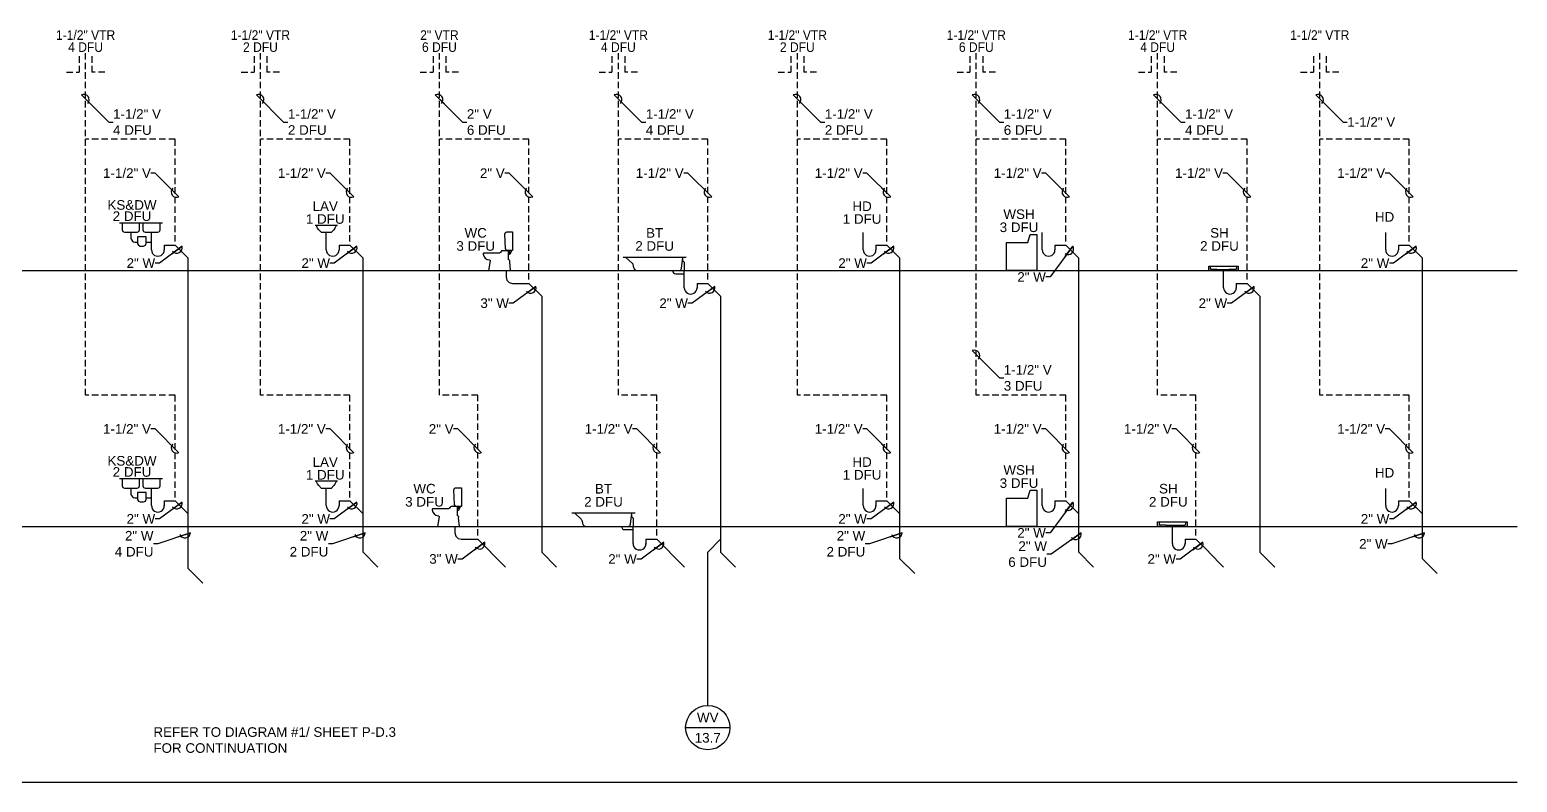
# Model space of a CAD drawing. Extents: x -1750 to 6031, y -1833 to 2182.
# Drawn here: x -883 to -185, y 1094 to 1447 of the extents above; entities that cross this region are included whole.
import ezdxf
from ezdxf.enums import TextEntityAlignment as Align

# ---------------------------------------------------------------- set-up
doc = ezdxf.new("R2010")
doc.units = 0
doc.header["$LTSCALE"] = 24
doc.header["$MEASUREMENT"] = 0
doc.linetypes.add('Vent', pattern=[0.1875, 0.125, -0.0625])
doc.layers.get('0').update_dxf_attribs({"color": 8})
for name, color, linetype in [('PLUM-4TEXT', 2, 'Continuous'), ('PLUM-DIAGRAM_FLOOR', 1, 'Continuous'), ('PLUM-DIM-WV', 1, 'Continuous'), ('PLUM-DIM-WV-TEXT', 2, 'Continuous'), ('PLUM-EQUIP', 5, 'Continuous'), ('PLUM-TEXT', 2, 'Continuous'), ('PLUM-VENT', 5, 'Vent'), ('PLUM-WASTE_ABOVE', 4, 'Plum-Waste_Above')]:
    doc.layers.add(name, color=color, linetype=linetype)
doc.styles.add('A2', font='arial.ttf', dxfattribs={"height": 4.5})
doc.styles.get("Standard").update_dxf_attribs({"font": 'arial.ttf'})
doc.linetypes.add('Plum-Waste_Above', pattern='A,1,[1,GEC_FlowArrow.shx,S=0.09375,R=0,X=0,Y=0],1', length=2)
doc.dimstyles.new('Standard2', dxfattribs={"dimscale": 24, "dimtxt": 0.18, "dimasz": 0.25, "dimexe": 0.18, "dimexo": 0.0625, "dimgap": 0.09, "dimtad": 0, "dimtih": 1, "dimtoh": 1, "dimdec": 4, "dimzin": 0, "dimdsep": 46, "dimlunit": 4, "dimtxsty": 'Standard', "dimcen": 0.089844, "dimadec": 0, "dimazin": 0, "dimtfac": 1, "dimtdec": 4, "dimtofl": 0, "dimtmove": 0, "dimatfit": 3, "dimldrblk": 'loop', "dimfxl": 1, "dimfrac": 2, "dimtolj": 1, "dimtzin": 0, "dimarcsym": 0})

# ---------------------------------------------------------------- blocks, each defined once
blk = doc.blocks.new('*U100')
at = {"layer": 'PLUM-DIM-WV'}
blk.add_lwpolyline([(-6.05, -84), (-6.05, -12.1), (0, -6.05)], dxfattribs=at)
at = {"layer": 'PLUM-DIM-WV-TEXT', "linetype": 'ByBlock'}
blk.add_line((-16.44, -94.39), (4.34, -94.39), dxfattribs=at)
blk.add_circle((-6.05, -94.39), 10.39, dxfattribs=at)
at = {"layer": 'PLUM-DIM-WV-TEXT', "linetype": 'ByBlock', "style": 'A2'}
blk.add_text('WV', height=4.5, dxfattribs=at).set_placement((-6.05, -89.64), align=Align.MIDDLE_CENTER)
at = {"layer": 'PLUM-DIM-WV-TEXT', "style": 'A2'}
blk.add_attdef('#', text='', height=4.5, dxfattribs=at).set_placement((-6.05, -99.14), align=Align.MIDDLE_CENTER)
blk = doc.blocks.new('loop')
at = {"color": 0}
blk.add_lwpolyline([(-1, 0), (0, 0, -1)], format="xyb", dxfattribs=at)
blk.add_arc((-0.4, 0.15), 0.422, 182.4039, 339.5888, dxfattribs=at)
blk = doc.blocks.new('*U169')
at = {"layer": 'PLUM-EQUIP'}
for p, q in [((-11.94, 142.3), (-32.15, 142.3)), ((-11.94, 22.3), (-32.15, 22.3))]:
    blk.add_line(p, q, dxfattribs=at)
for points in [[(-22.86, 142.3), (-22.86, 138.93), (-23.19, 138.13), (-23.98, 137.8), (-29.61, 137.8), (-30.4, 138.13), (-30.73, 138.93), (-30.73, 142.3)], [(-13.15, 142.3), (-13.15, 138.93), (-13.48, 138.13), (-14.28, 137.8), (-19.9, 137.8), (-20.7, 138.13), (-21.03, 138.93), (-21.03, 142.3)], [(-26.79, 137.8), (-26.79, 135.6), (-26.76, 135.2), (-26.61, 134.71), (-26.35, 134.27), (-25.96, 133.85), (-25.5, 133.56), (-24.93, 133.39), (-24.75, 133.36), (-23.57, 133.36)], [(-19.63, 135.83), (-23.57, 135.83), (-23.57, 132.66), (-23.24, 131.86), (-22.44, 131.53), (-20.76, 131.53), (-19.96, 131.86), (-19.63, 132.66), (-19.63, 135.83)], [(-22.86, 22.3), (-22.86, 18.93), (-23.19, 18.13), (-23.98, 17.8), (-29.61, 17.8), (-30.4, 18.13), (-30.73, 18.93), (-30.73, 22.3)], [(-13.15, 22.3), (-13.15, 18.93), (-13.48, 18.13), (-14.28, 17.8), (-19.9, 17.8), (-20.7, 18.13), (-21.03, 18.93), (-21.03, 22.3)], [(-26.79, 17.8), (-26.79, 15.6), (-26.76, 15.2), (-26.61, 14.71), (-26.35, 14.27), (-25.96, 13.85), (-25.5, 13.56), (-24.93, 13.39), (-24.75, 13.36), (-23.57, 13.36)], [(-19.63, 15.83), (-23.57, 15.83), (-23.57, 12.66), (-23.24, 11.86), (-22.44, 11.53), (-20.76, 11.53), (-19.96, 11.86), (-19.63, 12.66), (-19.63, 15.83)]]:
    blk.add_lwpolyline(points, dxfattribs=at)
at = {"layer": 'PLUM-VENT'}
for p, q in [((-51, 220.51), (-51, 213.01)), ((-48, 210.01), (-48, 222.08)), ((-45, 220.51), (-45, 213.01)), ((-57, 213.01), (-51, 213.01)), ((-39, 213.01), (-45, 213.01)), ((-6, 133.58), (-6, 181.58)), ((-6, 13.58), (-6, 61.58))]:
    blk.add_line(p, q, dxfattribs=at)
for points in [[(-48, 61.58), (-48, 210.01)], [(-6, 181.58), (-48, 181.58)], [(-6, 61.58), (-48, 61.58)]]:
    blk.add_lwpolyline(points, dxfattribs=at)
at = {"layer": 'PLUM-WASTE_ABOVE'}
for p, q in [((-19.63, 133.35), (-17.09, 133.35)), ((-17.09, 129.75), (-17.09, 137.8)), ((-11.09, 132), (-6, 132)), ((-11.09, 132), (-11.09, 129.68)), ((0, 126), (-6, 132)), ((0, 126), (0, 120)), ((-17.09, 9.75), (-17.09, 17.8)), ((-19.63, 13.35), (-17.09, 13.35)), ((-11.09, 12), (-6, 12)), ((-11.09, 12), (-11.09, 9.68)), ((0, 6), (-6, 12))]:
    blk.add_line(p, q, dxfattribs=at)
blk.add_lwpolyline([(0, 120), (0, -19.54), (7.07, -26.61)], dxfattribs=at)
for centre in [(-14.09, 129.75), (-14.09, 9.75)]:
    blk.add_arc(centre, 3, 180.01919, 0.01919, dxfattribs=at)
at = {"layer": 'PLUM-DIM-WV-TEXT', "char_height": 4.5, "width": 88.8578, "style": 'A2'}
for s, insert, attachment_point in [('1-1/2" V\\P4 DFU', (-35.11, 189.66), 4), ('1-1/2" V', (-17.33, 165.71), 6), ('2" W', (-15.36, 123.53), 6), ('1-1/2" V', (-17.33, 45.71), 6), ('2" W', (-15.36, 3.53), 6), ('2" W\\P4 DFU', (-16.14, -8.16), 6)]:
    blk.add_mtext(s, dxfattribs=dict(at, insert=insert, attachment_point=attachment_point))
at = {"layer": 'PLUM-DIM-WV-TEXT', "char_height": 4.5, "attachment_point": 5, "rotation": 360, "style": 'A2'}
for s, insert, width in [('KS&DW', (-26.21, 150.76), 23.3467), ('2 DFU', (-26.21, 145.51), 24.1812), ('KS&DW', (-26.21, 30.76), 23.3467), ('2 DFU', (-26.21, 25.51), 24.1812)]:
    blk.add_mtext(s, dxfattribs=dict(at, insert=insert, width=width))
at = {"layer": 'PLUM-TEXT', "style": 'A2', "width": 0.9}
for s, p in [('1-1/2" VTR', (-48, 226.88)), ('4 DFU', (-48, 221.23))]:
    blk.add_text(s, height=4.5, dxfattribs=at).set_placement(p, align=Align.BOTTOM_CENTER)
at = {"layer": 'PLUM-DIM-WV'}
for points in [[(-49.93, 202.47), (-37.11, 189.66), (-35.11, 189.66)], [(-4.19, 154.57), (-15.33, 165.71), (-17.33, 165.71)], [(-2.72, 131.44), (-13.36, 123.53), (-15.36, 123.53)], [(-4.19, 34.57), (-15.33, 45.71), (-17.33, 45.71)], [(-2.72, 11.44), (-13.36, 3.53), (-15.36, 3.53)], [(1.2, -2.96), (-14.14, -8.16), (-16.14, -8.16)]]:
    blk.add_leader(points, dimstyle='Standard2', override={"dimscale": 24}, dxfattribs=at)
blk = doc.blocks.new('*U173')
at = {"layer": 'PLUM-EQUIP'}
for p, q in [((-11.83, 141.15), (-22.38, 141.15)), ((-11.83, 21.15), (-22.38, 21.15))]:
    blk.add_line(p, q, dxfattribs=at)
for points in [[(-12.64, 141.15), (-12.54, 140.98), (-12.59, 140.79), (-13.08, 139.84), (-13.54, 139.19), (-14.77, 137.8), (-19.41, 137.8), (-20.64, 139.19), (-21.18, 139.96), (-21.68, 140.98), (-21.58, 141.15)], [(-12.64, 21.15), (-12.54, 20.98), (-12.59, 20.79), (-13.08, 19.84), (-13.54, 19.19), (-14.77, 17.8), (-19.41, 17.8), (-20.64, 19.19), (-21.18, 19.96), (-21.68, 20.98), (-21.58, 21.15)]]:
    blk.add_lwpolyline(points, dxfattribs=at)
at = {"layer": 'PLUM-VENT'}
for p, q in [((-51, 220.51), (-51, 213.01)), ((-48, 210.01), (-48, 222.08)), ((-45, 220.51), (-45, 213.01)), ((-57, 213.01), (-51, 213.01)), ((-39, 213.01), (-45, 213.01)), ((-6, 133.58), (-6, 181.58)), ((-6, 13.58), (-6, 61.58))]:
    blk.add_line(p, q, dxfattribs=at)
for points in [[(-48, 61.58), (-48, 210.01)], [(-6, 181.58), (-48, 181.58)], [(-6, 61.58), (-48, 61.58)]]:
    blk.add_lwpolyline(points, dxfattribs=at)
at = {"layer": 'PLUM-WASTE_ABOVE'}
for p, q in [((-17.09, 129.75), (-17.09, 137.8)), ((-11.09, 132), (-6, 132)), ((-11.09, 132), (-11.09, 129.68)), ((0, 126), (-6, 132)), ((0, 126), (0, 120)), ((-17.09, 9.75), (-17.09, 17.8)), ((-11.09, 12), (-6, 12)), ((-11.09, 12), (-11.09, 9.68)), ((0, 6), (-6, 12))]:
    blk.add_line(p, q, dxfattribs=at)
blk.add_lwpolyline([(0, 120), (0, -12), (7.07, -19.07)], dxfattribs=at)
for centre in [(-14.09, 129.75), (-14.09, 9.75)]:
    blk.add_arc(centre, 3, 180.01919, 0.01919, dxfattribs=at)
at = {"layer": 'PLUM-DIM-WV-TEXT', "char_height": 4.5, "width": 88.8578, "style": 'A2'}
for s, insert, attachment_point in [('1-1/2" V\\P2 DFU', (-35.11, 189.66), 4), ('1-1/2" V', (-17.33, 165.71), 6), ('2" W', (-15.36, 123.53), 6), ('1-1/2" V', (-17.33, 45.71), 6), ('2" W', (-15.36, 3.53), 6), ('2" W\\P2 DFU', (-16.14, -8.16), 6)]:
    blk.add_mtext(s, dxfattribs=dict(at, insert=insert, attachment_point=attachment_point))
at = {"layer": 'PLUM-DIM-WV-TEXT', "char_height": 4.5, "attachment_point": 5, "rotation": 360, "style": 'A2'}
for s, insert, width in [('LAV', (-17.6, 150.18), 10.2795), ('1 DFU', (-17.6, 144.18), 24.1812), ('LAV', (-17.6, 30.18), 10.2795), ('1 DFU', (-17.6, 24.18), 24.1812)]:
    blk.add_mtext(s, dxfattribs=dict(at, insert=insert, width=width))
at = {"layer": 'PLUM-TEXT', "style": 'A2', "width": 0.9}
for s, p in [('1-1/2" VTR', (-48, 226.88)), ('2 DFU', (-48, 221.23))]:
    blk.add_text(s, height=4.5, dxfattribs=at).set_placement(p, align=Align.BOTTOM_CENTER)
at = {"layer": 'PLUM-DIM-WV'}
for points in [[(-49.93, 202.47), (-37.11, 189.66), (-35.11, 189.66)], [(-4.19, 154.57), (-15.33, 165.71), (-17.33, 165.71)], [(-2.72, 131.44), (-13.36, 123.53), (-15.36, 123.53)], [(-4.19, 34.57), (-15.33, 45.71), (-17.33, 45.71)], [(-2.72, 11.44), (-13.36, 3.53), (-15.36, 3.53)], [(1.2, -2.96), (-14.14, -8.16), (-16.14, -8.16)]]:
    blk.add_leader(points, dimstyle='Standard2', override={"dimscale": 24}, dxfattribs=at)
blk = doc.blocks.new('*U175')
at = {"layer": 'PLUM-EQUIP'}
for p, q in [((-16.18, 126.17), (-45.82, 126.17)), ((-40.18, 6.17), (-69.82, 6.17))]:
    blk.add_line(p, q, dxfattribs=at)
for points in [[(-44.43, 126.17), (-41.4, 123.35, -0.119381), (-41.19, 122.89), (-40.91, 121.46, 0.366418), (-39.04, 120), (-19.43, 120, 0.3866), (-18.34, 120.99), (-17.74, 126.17)], [(-68.43, 6.17), (-65.4, 3.35, -0.119381), (-65.19, 2.89), (-64.91, 1.46, 0.366418), (-63.04, 0), (-43.43, 0, 0.3866), (-42.34, 0.99), (-41.74, 6.17)]]:
    blk.add_lwpolyline(points, format="xyb", dxfattribs=at)
at = {"layer": 'PLUM-VENT'}
for p, q in [((-51, 220.51), (-51, 213.01)), ((-48, 210.01), (-48, 222.08)), ((-45, 220.51), (-45, 213.01)), ((-57, 213.01), (-51, 213.01)), ((-39, 213.01), (-45, 213.01)), ((-6, 115.78), (-6, 181.58)), ((-30, -4.22), (-30, 61.58))]:
    blk.add_line(p, q, dxfattribs=at)
for points in [[(-48, 61.58), (-48, 210.01)], [(-6, 181.58), (-48, 181.58)], [(-30, 61.58), (-48, 61.58)]]:
    blk.add_lwpolyline(points, dxfattribs=at)
at = {"layer": 'PLUM-WASTE_ABOVE'}
for p, q in [((-17.91, 125.3), (-17.91, 124.14)), ((-17.91, 124.72), (-17.09, 123.9)), ((-17.09, 123.9), (-17.09, 120)), ((-17.09, 111.94), (-17.09, 120)), ((-21.01, 118.5), (-17.09, 118.5)), ((-11.09, 114), (-6, 114)), ((-11.09, 114), (-11.09, 111.68)), ((0, 108), (-6, 114)), ((-41.91, 5.3), (-41.91, 4.14)), ((-41.91, 4.72), (-41.09, 3.9)), ((-41.09, 3.9), (-41.09, 0)), ((-41.09, -8.06), (-41.09, 0)), ((-45.01, -1.5), (-41.09, -1.5)), ((-35.09, -6), (-30, -6)), ((-35.09, -6), (-35.09, -8.32)), ((-24, -12), (-30, -6))]:
    blk.add_line(p, q, dxfattribs=at)
for points in [[(0, 108), (0, -12.1), (6.97, -19.07)], [(-24, -12), (-24, -12.1), (-17.03, -19.07)], [(0, -12.1), (0, -12.1)]]:
    blk.add_lwpolyline(points, dxfattribs=at)
for centre, radius, end in [((-21.01, 120), 1.5, 270), ((-14.09, 111.94), 3, 0.01919), ((-45.01, 0), 1.5, 270), ((-38.09, -8.06), 3, 0.01919)]:
    blk.add_arc(centre, radius, 180.01919, end, dxfattribs=at)
at = {"layer": 'PLUM-DIM-WV-TEXT', "char_height": 4.5, "width": 88.8578, "style": 'A2'}
for s, insert, attachment_point in [('1-1/2" V\\P4 DFU', (-35.11, 189.66), 4), ('1-1/2" V', (-17.33, 165.71), 6), ('2" W', (-15.36, 104.71), 6), ('1-1/2" V', (-41.33, 45.71), 6), ('2" W', (-39.36, -15.29), 6)]:
    blk.add_mtext(s, dxfattribs=dict(at, insert=insert, attachment_point=attachment_point))
at = {"layer": 'PLUM-DIM-WV-TEXT', "char_height": 4.5, "attachment_point": 5, "rotation": 0, "style": 'A2'}
for s, insert, width in [('BT', (-30.98, 137.67), 10.2795), ('2 DFU', (-30.98, 131.52), 24.1812), ('BT', (-54.98, 17.67), 10.2795), ('2 DFU', (-54.98, 11.52), 24.1812)]:
    blk.add_mtext(s, dxfattribs=dict(at, insert=insert, width=width))
at = {"layer": 'PLUM-TEXT', "style": 'A2', "width": 0.9}
for s, p in [('1-1/2" VTR', (-48, 226.88)), ('4 DFU', (-48, 221.23))]:
    blk.add_text(s, height=4.5, dxfattribs=at).set_placement(p, align=Align.BOTTOM_CENTER)
at = {"layer": 'PLUM-DIM-WV'}
for points in [[(-49.93, 202.47), (-37.11, 189.66), (-35.11, 189.66)], [(-4.19, 154.57), (-15.33, 165.71), (-17.33, 165.71)], [(-2.72, 112.61), (-13.36, 104.71), (-15.36, 104.71)], [(-28.19, 34.57), (-39.33, 45.71), (-41.33, 45.71)], [(-26.72, -7.39), (-37.36, -15.29), (-39.36, -15.29)], [(-26.72, -7.39), (-37.36, -15.29), (-39.36, -15.29)]]:
    blk.add_leader(points, dimstyle='Standard2', override={"dimscale": 24}, dxfattribs=at)
blk = doc.blocks.new('*U174')
at = {"layer": 'PLUM-EQUIP'}
for points in [[(-13.62, 138.12), (-13.62, 129.36), (-15.93, 129.36), (-16.64, 129.65), (-16.95, 130.34), (-17.24, 137.1), (-17.23, 137.24), (-17.2, 137.37), (-17.14, 137.53), (-17.07, 137.66), (-16.99, 137.77), (-16.89, 137.86), (-16.74, 137.97), (-16.62, 138.04), (-16.48, 138.08), (-16.36, 138.11), (-16.22, 138.12), (-13.62, 138.11)], [(-14.37, 129.36), (-14.37, 128.7), (-15.19, 128.7), (-15.19, 129.36)], [(-37.62, 18.12), (-37.62, 9.36), (-39.93, 9.36), (-40.64, 9.65), (-40.95, 10.34), (-41.24, 17.1), (-41.23, 17.24), (-41.2, 17.37), (-41.14, 17.53), (-41.07, 17.66), (-40.99, 17.77), (-40.89, 17.86), (-40.74, 17.97), (-40.62, 18.04), (-40.48, 18.08), (-40.36, 18.11), (-40.22, 18.12), (-37.62, 18.11)], [(-38.37, 9.36), (-38.37, 8.7), (-39.19, 8.7), (-39.19, 9.36)]]:
    blk.add_lwpolyline(points, dxfattribs=at)
for points in [[(-24.54, 124.98, -0.449507), (-24.16, 124.51), (-24.89, 120), (-14.65, 120), (-15, 124.06, 0.526661), (-15.41, 124.99), (-15.59, 124.99), (-15.59, 129.3), (-18.49, 129.3, 0.267949), (-19.02, 129), (-19.28, 128.55), (-19.8, 128.24), (-27.07, 128.24, 0.453924), (-27.47, 127.78), (-27.47, 127.78, 0.372848)], [(-48.54, 4.98, -0.449507), (-48.16, 4.51), (-48.89, 0), (-38.65, 0), (-39, 4.06, 0.526661), (-39.41, 4.99), (-39.59, 4.99), (-39.59, 9.3), (-42.49, 9.3, 0.267949), (-43.02, 9), (-43.28, 8.55), (-43.8, 8.24), (-51.07, 8.24, 0.453924), (-51.47, 7.78), (-51.47, 7.78, 0.372848)]]:
    blk.add_lwpolyline(points, format="xyb", close=True, dxfattribs=at)
for points in [[(-13.63, 129.36), (-15.93, 129.36, -0.401675), (-16.95, 130.34)], [(-37.63, 9.36), (-39.93, 9.36, -0.401675), (-40.95, 10.34)]]:
    blk.add_lwpolyline(points, format="xyb", dxfattribs=at)
for centre, radius in [((-15.59, 128.7), 0.509), ((-15.59, 128.7), 1.12), ((-39.59, 8.7), 0.509), ((-39.59, 8.7), 1.12)]:
    blk.add_arc(centre, radius, 270, 0, dxfattribs=at)
for p in [(-15.09, 128.7), (-39.09, 8.7)]:
    blk.add_point(p, dxfattribs=at)
at = {"layer": 'PLUM-VENT'}
for p, q in [((-51, 220.51), (-51, 213.01)), ((-48, 210.01), (-48, 222.08)), ((-45, 220.51), (-45, 213.01)), ((-57, 213.01), (-51, 213.01)), ((-39, 213.01), (-45, 213.01)), ((-6, 115.78), (-6, 181.58)), ((-30, -4.22), (-30, 61.58))]:
    blk.add_line(p, q, dxfattribs=at)
for points in [[(-48, 61.58), (-48, 210.01)], [(-6, 181.58), (-48, 181.58)], [(-30, 61.58), (-48, 61.58)]]:
    blk.add_lwpolyline(points, dxfattribs=at)
at = {"layer": 'PLUM-WASTE_ABOVE'}
for p, q in [((-11.09, 114), (-6, 114)), ((0, 108), (-6, 114)), ((-35.09, -6), (-30, -6)), ((-24, -12), (-30, -6))]:
    blk.add_line(p, q, dxfattribs=at)
for points in [[(-16.72, 119.8), (-16.72, 117), (-16.32, 115.5), (-15.22, 114.4), (-13.72, 114), (-11.09, 114)], [(0, 108), (0, -12.1), (6.97, -19.07)], [(-40.72, -0.2), (-40.72, -3), (-40.32, -4.5), (-39.22, -5.6), (-37.72, -6), (-35.09, -6)], [(-24, -12), (-24, -12.1), (-17.03, -19.07)], [(0, -12.1), (0, -12.1)]]:
    blk.add_lwpolyline(points, dxfattribs=at)
at = {"layer": 'PLUM-DIM-WV-TEXT', "char_height": 4.5, "width": 88.8578, "style": 'A2'}
for s, insert, attachment_point in [('2" V\\P6 DFU', (-35.11, 189.66), 4), ('2" V', (-17.33, 165.71), 6), ('3" W', (-15.36, 104.71), 6), ('2" V', (-41.33, 45.71), 6), ('3" W', (-39.36, -15.29), 6)]:
    blk.add_mtext(s, dxfattribs=dict(at, insert=insert, attachment_point=attachment_point))
at = {"layer": 'PLUM-DIM-WV-TEXT', "char_height": 4.5, "attachment_point": 5, "rotation": 0, "style": 'A2'}
for s, insert, width in [('WC', (-30.98, 137.67), 10.2795), ('3 DFU', (-30.98, 131.52), 24.1812), ('WC', (-54.98, 17.67), 10.2795), ('3 DFU', (-54.98, 11.52), 24.1812)]:
    blk.add_mtext(s, dxfattribs=dict(at, insert=insert, width=width))
at = {"layer": 'PLUM-TEXT', "style": 'A2', "width": 0.9}
for s, p in [('2" VTR', (-48, 226.88)), ('6 DFU', (-48, 221.23))]:
    blk.add_text(s, height=4.5, dxfattribs=at).set_placement(p, align=Align.BOTTOM_CENTER)
at = {"layer": 'PLUM-DIM-WV'}
for points in [[(-49.93, 202.47), (-37.11, 189.66), (-35.11, 189.66)], [(-4.19, 154.57), (-15.33, 165.71), (-17.33, 165.71)], [(-2.72, 112.61), (-13.36, 104.71), (-15.36, 104.71)], [(-28.19, 34.57), (-39.33, 45.71), (-41.33, 45.71)], [(-26.72, -7.39), (-37.36, -15.29), (-39.36, -15.29)]]:
    blk.add_leader(points, dimstyle='Standard2', override={"dimscale": 24}, dxfattribs=at)
blk = doc.blocks.new('*U176')
at = {"layer": 'PLUM-VENT'}
for p, q in [((-51, 220.51), (-51, 213.01)), ((-48, 210.01), (-48, 222.08)), ((-45, 220.51), (-45, 213.01)), ((-57, 213.01), (-51, 213.01)), ((-39, 213.01), (-45, 213.01)), ((-6, 133.58), (-6, 181.58)), ((-6, 13.58), (-6, 61.58))]:
    blk.add_line(p, q, dxfattribs=at)
for points in [[(-48, 61.58), (-48, 210.01)], [(-6, 181.58), (-48, 181.58)], [(-6, 61.58), (-48, 61.58)]]:
    blk.add_lwpolyline(points, dxfattribs=at)
at = {"layer": 'PLUM-WASTE_ABOVE'}
for p, q in [((-17.09, 129.75), (-17.09, 137.8)), ((-11.09, 132), (-6, 132)), ((-11.09, 132), (-11.09, 129.68)), ((0, 126), (-6, 132)), ((0, 126), (0, 120)), ((-17.09, 9.75), (-17.09, 17.8)), ((-11.09, 12), (-6, 12)), ((-11.09, 12), (-11.09, 9.68)), ((0, 6), (-6, 12))]:
    blk.add_line(p, q, dxfattribs=at)
blk.add_lwpolyline([(0, 120), (0, -15), (7.07, -22.07)], dxfattribs=at)
for centre in [(-14.09, 129.75), (-14.09, 9.75)]:
    blk.add_arc(centre, 3, 180.01919, 0.01919, dxfattribs=at)
at = {"layer": 'PLUM-DIM-WV-TEXT', "char_height": 4.5, "width": 88.8578, "style": 'A2'}
for s, insert, attachment_point in [('1-1/2" V\\P2 DFU', (-35.11, 189.66), 4), ('1-1/2" V', (-17.33, 165.71), 6), ('2" W', (-15.36, 123.53), 6), ('1-1/2" V', (-17.33, 45.71), 6), ('2" W', (-15.36, 3.53), 6), ('2" W\\P2 DFU', (-16.14, -8.16), 6)]:
    blk.add_mtext(s, dxfattribs=dict(at, insert=insert, attachment_point=attachment_point))
at = {"layer": 'PLUM-DIM-WV-TEXT', "char_height": 4.5, "attachment_point": 5, "rotation": 360, "style": 'A2'}
for s, insert, width in [('HD', (-17.6, 150.18), 10.2795), ('1 DFU', (-17.6, 144.18), 24.1812), ('HD', (-17.6, 30.18), 10.2795), ('1 DFU', (-17.6, 24.18), 24.1812)]:
    blk.add_mtext(s, dxfattribs=dict(at, insert=insert, width=width))
at = {"layer": 'PLUM-TEXT', "style": 'A2', "width": 0.9}
for s, p in [('1-1/2" VTR', (-48, 226.88)), ('2 DFU', (-48, 221.23))]:
    blk.add_text(s, height=4.5, dxfattribs=at).set_placement(p, align=Align.BOTTOM_CENTER)
at = {"layer": 'PLUM-DIM-WV'}
for points in [[(-49.93, 202.47), (-37.11, 189.66), (-35.11, 189.66)], [(-4.19, 154.57), (-15.33, 165.71), (-17.33, 165.71)], [(-2.72, 131.44), (-13.36, 123.53), (-15.36, 123.53)], [(-4.19, 34.57), (-15.33, 45.71), (-17.33, 45.71)], [(-2.72, 11.44), (-13.36, 3.53), (-15.36, 3.53)], [(1.2, -2.96), (-14.14, -8.16), (-16.14, -8.16)]]:
    blk.add_leader(points, dimstyle='Standard2', override={"dimscale": 24}, dxfattribs=at)
blk = doc.blocks.new('*U177')
at = {"layer": 'PLUM-EQUIP'}
for points in [[(-22.73, 136.93), (-19.6, 136.93), (-19.6, 120), (-33.85, 120), (-33.85, 133.18), (-23.74, 133.18), (-22.73, 136.93)], [(-22.73, 16.93), (-19.6, 16.93), (-19.6, 0), (-33.85, 0), (-33.85, 13.18), (-23.74, 13.18), (-22.73, 16.93)]]:
    blk.add_lwpolyline(points, dxfattribs=at)
at = {"layer": 'PLUM-VENT'}
for p, q in [((-51, 220.51), (-51, 213.01)), ((-48, 210.01), (-48, 222.08)), ((-45, 220.51), (-45, 213.01)), ((-57, 213.01), (-51, 213.01)), ((-39, 213.01), (-45, 213.01)), ((-6, 133.58), (-6, 181.58)), ((-6, 13.58), (-6, 61.58))]:
    blk.add_line(p, q, dxfattribs=at)
for points in [[(-48, 61.58), (-48, 210.01)], [(-6, 181.58), (-48, 181.58)], [(-6, 61.58), (-48, 61.58)]]:
    blk.add_lwpolyline(points, dxfattribs=at)
at = {"layer": 'PLUM-WASTE_ABOVE'}
for p, q in [((-17.09, 129.75), (-17.09, 137.8)), ((-11.09, 132), (-6, 132)), ((-11.09, 132), (-11.09, 129.68)), ((0, 126), (-6, 132)), ((0, 126), (0, 120)), ((-17.09, 9.75), (-17.09, 17.8)), ((-11.09, 12), (-6, 12)), ((-11.09, 12), (-11.09, 9.68)), ((0, 6), (-6, 12))]:
    blk.add_line(p, q, dxfattribs=at)
blk.add_lwpolyline([(0, 120), (0, -12), (7.07, -19.07)], dxfattribs=at)
for centre in [(-14.09, 129.75), (-14.09, 9.75)]:
    blk.add_arc(centre, 3, 180.01919, 0.01919, dxfattribs=at)
at = {"layer": 'PLUM-DIM-WV-TEXT', "char_height": 4.5, "width": 88.8578, "style": 'A2'}
for s, insert, attachment_point in [('1-1/2" V\\P6 DFU', (-35.11, 189.66), 4), ('1-1/2" V', (-17.33, 165.71), 6), ('2" W', (-15.36, 117), 6), ('1-1/2" V\\P3 DFU', (-35.11, 69.66), 4), ('1-1/2" V', (-17.33, 45.71), 6), ('2" W\\P6 DFU', (-14.84, -13.01), 6), ('2" W', (-15.36, -3), 6)]:
    blk.add_mtext(s, dxfattribs=dict(at, insert=insert, attachment_point=attachment_point))
at = {"layer": 'PLUM-DIM-WV-TEXT', "char_height": 4.5, "attachment_point": 5, "rotation": 0, "style": 'A2'}
for s, insert, width in [('WSH', (-27.95, 146.44), 10.2795), ('3 DFU', (-27.95, 140.29), 24.1812), ('WSH', (-27.95, 26.44), 10.2795), ('3 DFU', (-27.95, 20.29), 24.1812)]:
    blk.add_mtext(s, dxfattribs=dict(at, insert=insert, width=width))
at = {"layer": 'PLUM-TEXT', "style": 'A2', "width": 0.9}
for s, p in [('1-1/2" VTR', (-48, 226.88)), ('6 DFU', (-48, 221.23))]:
    blk.add_text(s, height=4.5, dxfattribs=at).set_placement(p, align=Align.BOTTOM_CENTER)
at = {"layer": 'PLUM-DIM-WV'}
for points in [[(-49.93, 202.47), (-37.11, 189.66), (-35.11, 189.66)], [(-4.19, 154.57), (-15.33, 165.71), (-17.33, 165.71)], [(-2.72, 131.44), (-13.36, 117), (-15.36, 117)], [(-49.93, 82.47), (-37.11, 69.66), (-35.11, 69.66)], [(-4.19, 34.57), (-15.33, 45.71), (-17.33, 45.71)], [(-2.72, 11.44), (-13.36, -3), (-15.36, -3)], [(1.2, -2.96), (-12.84, -13.01), (-14.84, -13.01)]]:
    blk.add_leader(points, dimstyle='Standard2', override={"dimscale": 24}, dxfattribs=at)
blk = doc.blocks.new('*U178')
at = {"layer": 'PLUM-EQUIP'}
for points in [[(-10.15, 122.15), (-10.15, 120), (-24.03, 120), (-24.03, 122.15), (-10.15, 122.15)], [(-10.95, 122.15), (-10.95, 121.05), (-11.06, 120.78), (-11.33, 120.65), (-17.56, 120.38), (-22.75, 120.7), (-22.9, 120.64), (-23.06, 120.7), (-23.13, 120.82), (-23.13, 122.15)], [(-34.15, 2.15), (-34.15, 0), (-48.03, 0), (-48.03, 2.15), (-34.15, 2.15)], [(-34.95, 2.15), (-34.95, 1.05), (-35.06, 0.78), (-35.33, 0.65), (-41.56, 0.38), (-46.75, 0.7), (-46.9, 0.64), (-47.06, 0.7), (-47.13, 0.82), (-47.13, 2.15)]]:
    blk.add_lwpolyline(points, dxfattribs=at)
at = {"layer": 'PLUM-VENT'}
for p, q in [((-51, 220.51), (-51, 213.01)), ((-48, 210.01), (-48, 222.08)), ((-45, 220.51), (-45, 213.01)), ((-57, 213.01), (-51, 213.01)), ((-39, 213.01), (-45, 213.01)), ((-6, 115.78), (-6, 181.58)), ((-30, -4.22), (-30, 61.58))]:
    blk.add_line(p, q, dxfattribs=at)
for points in [[(-48, 61.58), (-48, 210.01)], [(-6, 181.58), (-48, 181.58)], [(-30, 61.58), (-48, 61.58)]]:
    blk.add_lwpolyline(points, dxfattribs=at)
at = {"layer": 'PLUM-WASTE_ABOVE'}
for p, q in [((-17.09, 111.94), (-17.09, 120)), ((-11.09, 114), (-6, 114)), ((-11.09, 114), (-11.09, 111.68)), ((0, 108), (-6, 114)), ((-41.09, -8.06), (-41.09, 0)), ((-35.09, -6), (-30, -6)), ((-35.09, -6), (-35.09, -8.32)), ((-24, -12), (-30, -6))]:
    blk.add_line(p, q, dxfattribs=at)
for points in [[(0, 108), (0, -12.1), (6.97, -19.07)], [(-24, -12), (-24, -12.1), (-17.03, -19.07)], [(0, -12.1), (0, -12.1)]]:
    blk.add_lwpolyline(points, dxfattribs=at)
for centre in [(-14.09, 111.94), (-38.09, -8.06)]:
    blk.add_arc(centre, 3, 180.01919, 0.01919, dxfattribs=at)
at = {"layer": 'PLUM-DIM-WV-TEXT', "char_height": 4.5, "width": 88.8578, "style": 'A2'}
for s, insert, attachment_point in [('1-1/2" V\\P4 DFU', (-35.11, 189.66), 4), ('1-1/2" V', (-17.33, 165.71), 6), ('2" W', (-15.36, 104.71), 6), ('1-1/2" V', (-41.33, 45.71), 6), ('2" W', (-39.36, -15.29), 6)]:
    blk.add_mtext(s, dxfattribs=dict(at, insert=insert, attachment_point=attachment_point))
at = {"layer": 'PLUM-DIM-WV-TEXT', "char_height": 4.5, "attachment_point": 5, "rotation": 0, "style": 'A2'}
for s, insert, width in [('SH', (-18.98, 137.67), 10.2795), ('2 DFU', (-18.98, 131.52), 24.1812), ('SH', (-42.98, 17.67), 10.2795), ('2 DFU', (-42.98, 11.52), 24.1812)]:
    blk.add_mtext(s, dxfattribs=dict(at, insert=insert, width=width))
at = {"layer": 'PLUM-TEXT', "style": 'A2', "width": 0.9}
for s, p in [('1-1/2" VTR', (-48, 226.88)), ('4 DFU', (-48, 221.23))]:
    blk.add_text(s, height=4.5, dxfattribs=at).set_placement(p, align=Align.BOTTOM_CENTER)
at = {"layer": 'PLUM-DIM-WV'}
for points in [[(-49.93, 202.47), (-37.11, 189.66), (-35.11, 189.66)], [(-4.19, 154.57), (-15.33, 165.71), (-17.33, 165.71)], [(-2.72, 112.61), (-13.36, 104.71), (-15.36, 104.71)], [(-28.19, 34.57), (-39.33, 45.71), (-41.33, 45.71)], [(-26.72, -7.39), (-37.36, -15.29), (-39.36, -15.29)], [(-26.72, -7.39), (-37.36, -15.29), (-39.36, -15.29)]]:
    blk.add_leader(points, dimstyle='Standard2', override={"dimscale": 24}, dxfattribs=at)
blk = doc.blocks.new('*U179')
at = {"layer": 'PLUM-VENT'}
for p, q in [((-51, 220.51), (-51, 213.01)), ((-48, 210.01), (-48, 222.08)), ((-45, 220.51), (-45, 213.01)), ((-57, 213.01), (-51, 213.01)), ((-39, 213.01), (-45, 213.01)), ((-6, 133.58), (-6, 181.58)), ((-6, 13.58), (-6, 61.58))]:
    blk.add_line(p, q, dxfattribs=at)
for points in [[(-48, 61.58), (-48, 210.01)], [(-6, 181.58), (-48, 181.58)], [(-6, 61.58), (-48, 61.58)]]:
    blk.add_lwpolyline(points, dxfattribs=at)
at = {"layer": 'PLUM-WASTE_ABOVE'}
for p, q in [((-17.09, 129.75), (-17.09, 137.8)), ((-11.09, 132), (-6, 132)), ((-11.09, 132), (-11.09, 129.68)), ((0, 126), (-6, 132)), ((0, 126), (0, 120)), ((-17.09, 9.75), (-17.09, 17.8)), ((-11.09, 12), (-6, 12)), ((-11.09, 12), (-11.09, 9.68)), ((0, 6), (-6, 12))]:
    blk.add_line(p, q, dxfattribs=at)
blk.add_lwpolyline([(0, 120), (0, -15), (7.07, -22.07)], dxfattribs=at)
for centre in [(-14.09, 129.75), (-14.09, 9.75)]:
    blk.add_arc(centre, 3, 180.01919, 0.01919, dxfattribs=at)
at = {"layer": 'PLUM-DIM-WV-TEXT', "char_height": 4.5, "width": 88.8578, "style": 'A2'}
for s, insert, attachment_point in [('1-1/2" V', (-35.11, 189.66), 4), ('1-1/2" V', (-17.33, 165.71), 6), ('2" W', (-15.36, 123.53), 6), ('1-1/2" V', (-17.33, 45.71), 6), ('2" W', (-15.36, 3.53), 6), ('2" W', (-16.14, -8.16), 6)]:
    blk.add_mtext(s, dxfattribs=dict(at, insert=insert, attachment_point=attachment_point))
at = {"layer": 'PLUM-DIM-WV-TEXT', "char_height": 4.5, "width": 10.2795, "attachment_point": 5, "rotation": 360, "style": 'A2'}
for insert in [(-17.6, 145.18), (-17.6, 25.18)]:
    blk.add_mtext('HD', dxfattribs=dict(at, insert=insert))
at = {"layer": 'PLUM-TEXT', "style": 'A2', "width": 0.9}
blk.add_text('1-1/2" VTR', height=4.5, dxfattribs=at).set_placement((-48, 226.88), align=Align.BOTTOM_CENTER)
at = {"layer": 'PLUM-DIM-WV'}
for points in [[(-49.93, 202.47), (-37.11, 189.66), (-35.11, 189.66)], [(-4.19, 154.57), (-15.33, 165.71), (-17.33, 165.71)], [(-2.72, 131.44), (-13.36, 123.53), (-15.36, 123.53)], [(-4.19, 34.57), (-15.33, 45.71), (-17.33, 45.71)], [(-2.72, 11.44), (-13.36, 3.53), (-15.36, 3.53)], [(1.2, -2.96), (-14.14, -8.16), (-16.14, -8.16)]]:
    blk.add_leader(points, dimstyle='Standard2', override={"dimscale": 24}, dxfattribs=at)

msp = doc.modelspace()

# ---------------------------------------------------------------- linework, layer by layer
at = {"layer": 'PLUM-DIAGRAM_FLOOR', "color": 1}
for points in [[(-1610.47, 1334.49), (-184.88, 1334.49)], [(-1610.47, 1214.49), (-184.88, 1214.49)], [(-1610.47, 1094.49), (-184.88, 1094.49)]]:
    msp.add_lwpolyline(points, dxfattribs=at)

# ---------------------------------------------------------------- block references
at = {"layer": 'PLUM-DIM-WV-TEXT', "linetype": 'ByBlock'}
msp.add_blockref('*U100', (-558.78, 1214.49), dxfattribs=at).add_auto_attribs({'#': '13.7'})
at = {"layer": 'PLUM-WASTE_ABOVE'}
for name, p in [('*U169', (-808.85, 1214.49)), ('*U173', (-726.78, 1214.49)), ('*U174', (-642.78, 1214.49)), ('*U175', (-558.78, 1214.49)), ('*U176', (-474.78, 1214.49)), ('*U177', (-390.78, 1214.49)), ('*U178', (-305.67, 1214.49)), ('*U179', (-229.55, 1214.49))]:
    msp.add_blockref(name, p, dxfattribs=at)

# ---------------------------------------------------------------- texts
at = {"layer": 'PLUM-4TEXT', "insert": (-825.02, 1114.25), "char_height": 4.5, "width": 425.0914, "attachment_point": 4, "style": 'A2'}
msp.add_mtext('REFER TO DIAGRAM #1/ SHEET P-D.3\\PFOR CONTINUATION', dxfattribs=at)

doc.saveas('drawing.dxf')
